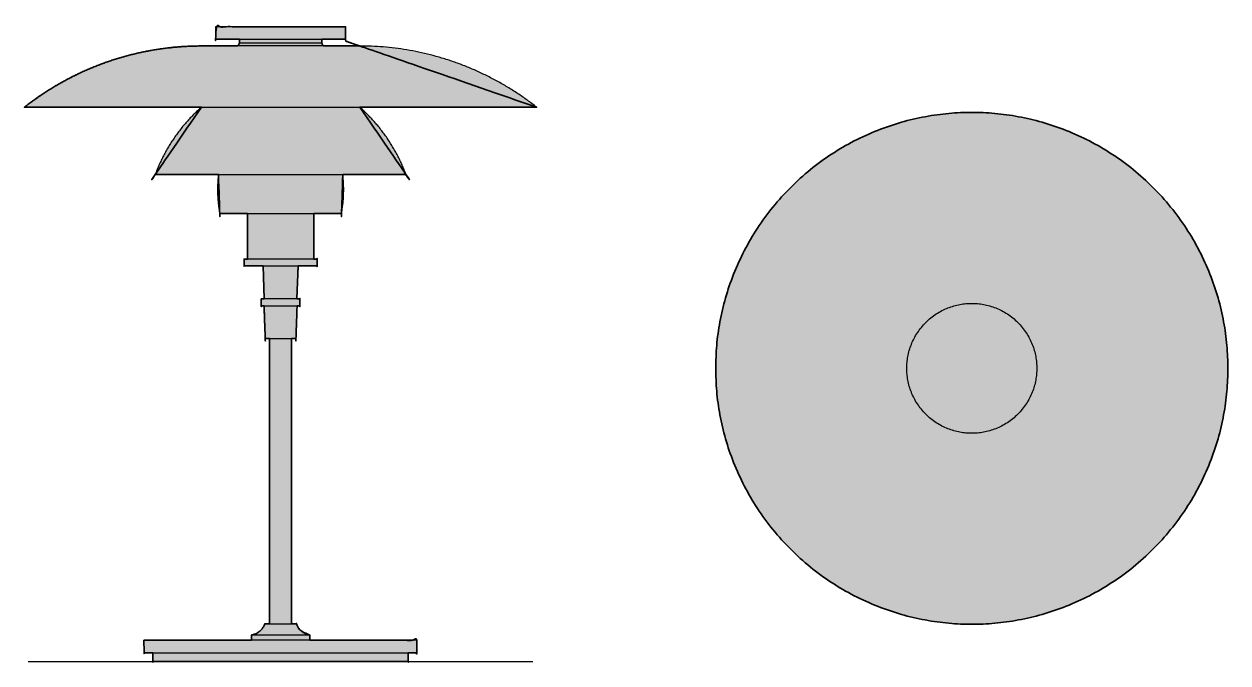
# Model space of a CAD drawing. Header units: millimetres. Extents: x -4 to 1054, y -1 to 560.
import ezdxf

# ---------------------------------------------------------------- set-up
doc = ezdxf.new("R2010")
doc.units = ezdxf.units.MM
doc.layers.add('Blocks', color=7, linetype='Continuous')
doc.layers.add('Blocks$Fill', color=7, linetype='Continuous', true_color=0xffffff)
for name, color, linetype, lineweight, true_color in [('Blocks$Inner', 7, 'Continuous', 25, 0x007f00), ('Blocks$Outline', 7, 'Continuous', 35, 0xff3f3f), ('Groud', 7, 'Continuous', 25, 0x243775)]:
    doc.layers.add(name, color=color, linetype=linetype, lineweight=lineweight, true_color=true_color)

# ---------------------------------------------------------------- blocks, each defined once
blk = doc.blocks.new('PH 4½ 3½ Table Lamp Top')
at = {"layer": 'Blocks$Fill'}
blk.add_hatch(color=256, dxfattribs=at).paths.add_polyline_path([(0, 0), (0.1, -5), (0.2, -10), (0.5, -15.1), (0.9, -20.2), (1.4, -25.4), (2.1, -30.5), (2.9, -35.7), (3.8, -40.9), (4.8, -46.2), (6, -51.4), (7.3, -56.7), (8.7, -61.9), (10.3, -67.2), (12, -72.4), (13.8, -77.6), (15.8, -82.8), (17.9, -88), (20.2, -93.2), (22.6, -98.3), (25.1, -103.3), (27.8, -108.4), (30.6, -113.4), (33.6, -118.3), (36.7, -123.1), (39.9, -127.9), (43.2, -132.6), (46.7, -137.3), (50.3, -141.8), (54, -146.3), (57.9, -150.7), (61.8, -154.9), (65.9, -159.1), (70.1, -163.2), (74.3, -167.1), (78.7, -171), (83.2, -174.7), (87.7, -178.3), (92.4, -181.8), (97.1, -185.1), (101.9, -188.3), (106.7, -191.4), (111.7, -194.4), (116.6, -197.2), (121.7, -199.9), (126.7, -202.4), (131.9, -204.8), (137, -207.1), (142.2, -209.2), (147.4, -211.2), (152.6, -213), (157.8, -214.8), (163.1, -216.3), (168.3, -217.8), (173.6, -219.1), (178.8, -220.2), (184.1, -221.3), (189.3, -222.2), (194.5, -222.9), (199.6, -223.6), (204.8, -224.1), (209.9, -224.5), (215, -224.8), (220, -225), (225, -225), (230, -225), (235, -224.8), (240.1, -224.5), (245.2, -224.1), (250.4, -223.6), (255.5, -222.9), (260.7, -222.2), (266, -221.3), (271.2, -220.2), (276.4, -219.1), (281.7, -217.8), (286.9, -216.3), (292.2, -214.8), (297.4, -213), (302.6, -211.2), (307.8, -209.2), (313, -207.1), (318.2, -204.8), (323.3, -202.4), (328.4, -199.9), (333.4, -197.2), (338.4, -194.4), (343.3, -191.4), (348.1, -188.3), (352.9, -185.1), (357.6, -181.8), (362.3, -178.3), (366.8, -174.7), (371.3, -171), (375.7, -167.1), (379.9, -163.2), (384.1, -159.1), (388.2, -154.9), (392.1, -150.7), (396, -146.3), (399.7, -141.8), (403.3, -137.3), (406.8, -132.6), (410.1, -127.9), (413.3, -123.1), (416.4, -118.3), (419.4, -113.4), (422.2, -108.4), (424.9, -103.3), (427.4, -98.3), (429.8, -93.2), (432.1, -88), (434.2, -82.8), (436.2, -77.6), (438.1, -72.4), (439.8, -67.2), (441.3, -61.9), (442.8, -56.7), (444.1, -51.4), (445.2, -46.2), (446.3, -40.9), (447.2, -35.7), (447.9, -30.5), (448.6, -25.4), (449.1, -20.2), (449.5, -15.1), (449.8, -10), (450, -5), (450, 0), (450, 5), (449.8, 10), (449.5, 15.1), (449.1, 20.2), (448.6, 25.4), (447.9, 30.5), (447.2, 35.7), (446.3, 40.9), (445.2, 46.2), (444.1, 51.4), (442.8, 56.7), (441.3, 61.9), (439.8, 67.2), (438.1, 72.4), (436.2, 77.6), (434.2, 82.8), (432.1, 88), (429.8, 93.2), (427.4, 98.3), (424.9, 103.3), (422.2, 108.4), (419.4, 113.4), (416.4, 118.3), (413.3, 123.1), (410.1, 127.9), (406.8, 132.6), (403.3, 137.3), (399.7, 141.8), (396, 146.3), (392.1, 150.7), (388.2, 154.9), (384.1, 159.1), (379.9, 163.2), (375.7, 167.1), (371.3, 171), (366.8, 174.7), (362.3, 178.3), (357.6, 181.8), (352.9, 185.1), (348.1, 188.3), (343.3, 191.4), (338.4, 194.4), (333.4, 197.2), (328.4, 199.9), (323.3, 202.4), (318.2, 204.8), (313, 207.1), (307.8, 209.2), (302.6, 211.2), (297.4, 213), (292.2, 214.8), (286.9, 216.3), (281.7, 217.8), (276.4, 219.1), (271.2, 220.2), (266, 221.3), (260.7, 222.2), (255.5, 222.9), (250.4, 223.6), (245.2, 224.1), (240.1, 224.5), (235, 224.8), (230, 225), (225, 225), (220, 225), (215, 224.8), (209.9, 224.5), (204.8, 224.1), (199.6, 223.6), (194.5, 222.9), (189.3, 222.2), (184.1, 221.3), (178.8, 220.2), (173.6, 219.1), (168.3, 217.8), (163.1, 216.3), (157.8, 214.8), (152.6, 213), (147.4, 211.2), (142.2, 209.2), (137, 207.1), (131.9, 204.8), (126.7, 202.4), (121.7, 199.9), (116.6, 197.2), (111.7, 194.4), (106.7, 191.4), (101.9, 188.3), (97.1, 185.1), (92.4, 181.8), (87.7, 178.3), (83.2, 174.7), (78.7, 171), (74.3, 167.1), (70.1, 163.2), (65.9, 159.1), (61.8, 154.9), (57.9, 150.7), (54, 146.3), (50.3, 141.8), (46.7, 137.3), (43.2, 132.6), (39.9, 127.9), (36.7, 123.1), (33.6, 118.3), (30.6, 113.4), (27.8, 108.4), (25.1, 103.3), (22.6, 98.3), (20.2, 93.2), (17.9, 88), (15.8, 82.8), (13.8, 77.6), (12, 72.4), (10.3, 67.2), (8.7, 61.9), (7.3, 56.7), (6, 51.4), (4.8, 46.2), (3.8, 40.9), (2.9, 35.7), (2.1, 30.5), (1.4, 25.4), (0.9, 20.2), (0.5, 15.1), (0.2, 10), (0.1, 5)], flags=0)
at = {"layer": 'Blocks$Inner'}
for points, knots in [([(450, 0), (450, 225), (225, 225), (0, 225), (0, 0)], [706.885965, 706.885965, 706.885965, 1060.328947, 1060.328947, 1413.771929, 1413.771929, 1413.771929]), ([(167.9, 0), (167.9, 57.1), (225, 57.1), (282.1, 57.1), (282.1, 0)], [358.640083, 358.640083, 358.640083, 448.300103, 448.300103, 537.960124, 537.960124, 537.960124]), ([(0, 0), (0, -225), (225, -225), (450, -225), (450, 0)], [0, 0, 0, 353.442982, 353.442982, 706.885965, 706.885965, 706.885965]), ([(282.1, 0), (282.1, -57.1), (225, -57.1), (167.9, -57.1), (167.9, 0)], [179.320041, 179.320041, 179.320041, 268.980062, 268.980062, 358.640083, 358.640083, 358.640083])]:
    blk.add_rational_spline(points, [1, 0.707106781187, 1, 0.707106781187, 1], degree=2, knots=knots, dxfattribs=at)
at = {"layer": 'Blocks$Outline'}
for points in [[(450, 0), (450, 225), (225, 225), (0, 225), (0, 0)], [(0, 0), (0, -225), (225, -225), (450, -225), (450, 0)]]:
    blk.add_rational_spline(points, [1, 0.707106781187, 1, 0.707106781187, 1], degree=2, knots=[0, 0, 0, 353.442982, 353.442982, 706.885965, 706.885965, 706.885965], dxfattribs=at)
blk = doc.blocks.new('PH 4½ 3½ Table Lamp Side')
at = {"layer": 'Blocks$Fill'}
blk.add_hatch(color=256, dxfattribs=at).paths.add_polyline_path([(109.5, 7.7), (109.5, 0), (109.5, 0), (333.9, 0), (333.9, 0), (333.9, 7.7), (341.7, 7.7), (341.7, 7.7), (341.7, 18.8), (341.7, 18.8), (247.4, 18.8), (247.4, 23.3), (246.9, 23.4), (246.5, 23.5), (246, 23.6), (245.5, 23.7), (245, 23.9), (244.5, 24.1), (244.1, 24.2), (243.6, 24.4), (243.4, 24.5), (243.1, 24.7), (242.9, 24.8), (242.7, 24.9), (242.4, 25), (242.2, 25.1), (242, 25.3), (241.8, 25.4), (241.5, 25.5), (241.3, 25.7), (241.1, 25.8), (240.9, 26), (240.7, 26.1), (240.5, 26.3), (240.3, 26.5), (240.1, 26.6), (239.9, 26.8), (239.7, 27), (239.5, 27.2), (239.3, 27.3), (239.1, 27.5), (238.9, 27.7), (238.8, 27.9), (238.6, 28.1), (238.4, 28.3), (238.2, 28.5), (238.1, 28.7), (237.9, 28.9), (237.8, 29.1), (237.6, 29.3), (237.5, 29.5), (237.3, 29.7), (237, 30.2), (236.8, 30.6), (236.5, 31), (236.3, 31.5), (236.1, 31.9), (235.9, 32.4), (235.7, 32.9), (235.6, 33.3), (235.6, 33.3), (231.4, 33.3), (231.4, 283.9), (235.2, 283.9), (235.2, 283.9), (236.2, 312.6), (238.7, 312.6), (238.7, 312.6), (238.7, 318.8), (238.7, 318.8), (236.1, 318.8), (237.1, 347.8), (253.8, 347.8), (253.8, 347.8), (253.8, 353.8), (253.8, 353.8), (250.9, 353.8), (250.9, 393.8), (275.2, 393.8), (275.2, 393.8), (275.6, 395.9), (275.9, 398.1), (276.2, 400.2), (276.4, 402.3), (276.7, 404.5), (276.8, 406.6), (277, 408.8), (277, 411), (277.1, 413.1), (277.1, 415.3), (277.1, 417.5), (277, 419.7), (276.9, 421.8), (276.7, 424), (276.5, 426.2), (276.3, 428.3), (331.8, 428.3), (331.8, 428.3), (330.2, 432.5), (328.5, 436.6), (326.6, 440.7), (324.5, 444.8), (322.4, 448.8), (320.1, 452.7), (317.7, 456.5), (315.2, 460.3), (312.6, 464), (309.8, 467.6), (307, 471.2), (304, 474.6), (301, 477.9), (297.8, 481.2), (294.6, 484.3), (291.3, 487.3), (405.9, 487.3), (437, 487.3), (444.4, 487.3), (446.1, 487.3), (446.6, 487.3), (446.7, 487.3), (446.7, 487.3), (446.7, 487.3), (446.7, 487.3), (442.6, 490.5), (438.5, 493.5), (434.2, 496.5), (429.9, 499.4), (425.6, 502.3), (421.1, 505), (416.6, 507.7), (412, 510.2), (407.4, 512.7), (402.7, 515.1), (398, 517.4), (393.2, 519.6), (388.3, 521.7), (383.4, 523.7), (378.5, 525.5), (373.5, 527.3), (368.5, 529), (363.4, 530.6), (358.4, 532), (353.3, 533.4), (348.1, 534.6), (343, 535.8), (337.8, 536.8), (332.6, 537.7), (327.5, 538.5), (322.3, 539.2), (317.1, 539.8), (311.9, 540.3), (306.7, 540.7), (301.5, 541), (296.4, 541.1), (291.2, 541.2), (291.2, 541.2), (270.9, 541.2), (259.5, 541.2), (259.4, 541.2), (259.4, 541.3), (259.3, 541.4), (259.2, 541.5), (259.1, 541.6), (259.1, 541.6), (259, 541.7), (258.9, 541.8), (258.8, 541.9), (258.8, 542), (258.7, 542.1), (258.6, 542.2), (258.6, 542.3), (258.5, 542.4), (258.5, 542.5), (258.4, 542.5), (258.3, 542.6), (258.3, 542.7), (258.2, 542.8), (258.2, 542.9), (258.1, 543), (258.1, 543.1), (258.1, 543.2), (258, 543.3), (258, 543.4), (257.9, 543.5), (257.9, 543.6), (257.9, 543.7), (257.8, 543.8), (257.8, 543.9), (257.8, 544), (257.8, 544.1), (257.8, 547.1), (278.8, 547.1), (278.8, 547.1), (278.8, 558.1), (278.8, 558.1), (164.6, 558.1), (164.6, 558.1), (164.6, 547.1), (164.6, 547.1), (185.6, 547.1), (185.6, 544.1), (185.6, 543.9), (185.6, 543.8), (185.5, 543.7), (185.5, 543.6), (185.5, 543.5), (185.4, 543.4), (185.4, 543.3), (185.3, 543.2), (185.3, 543.1), (185.3, 543), (185.2, 542.9), (185.2, 542.8), (185.1, 542.7), (185.1, 542.6), (185, 542.5), (184.9, 542.5), (184.9, 542.4), (184.8, 542.3), (184.8, 542.2), (184.7, 542.1), (184.6, 542), (184.6, 541.9), (184.5, 541.8), (184.4, 541.7), (184.4, 541.6), (184.3, 541.6), (184.2, 541.5), (184.1, 541.4), (184, 541.3), (184, 541.2), (183.9, 541.2), (172.5, 541.2), (169.3, 541.2), (152.2, 541.2), (147, 541.1), (141.9, 541), (136.7, 540.7), (131.5, 540.3), (126.3, 539.8), (121.1, 539.2), (115.9, 538.5), (110.8, 537.7), (105.6, 536.8), (100.4, 535.8), (95.3, 534.6), (90.2, 533.4), (85, 532), (80, 530.6), (74.9, 529), (69.9, 527.3), (64.9, 525.5), (60, 523.7), (55.1, 521.7), (50.2, 519.6), (45.4, 517.4), (40.7, 515.1), (36, 512.7), (31.4, 510.2), (26.8, 507.7), (22.3, 505), (17.8, 502.3), (13.5, 499.4), (9.2, 496.5), (4.9, 493.5), (0.8, 490.5), (-3.3, 487.3), (-3.3, 487.3), (152.1, 487.3), (148.8, 484.3), (145.6, 481.2), (142.4, 477.9), (139.4, 474.6), (136.4, 471.2), (133.6, 467.6), (130.8, 464), (128.2, 460.3), (125.7, 456.5), (123.3, 452.7), (121, 448.8), (118.9, 444.8), (116.8, 440.7), (115, 436.6), (113.2, 432.5), (111.6, 428.3), (111.6, 428.3), (167.1, 428.3), (166.9, 426.2), (166.7, 424), (166.5, 421.8), (166.4, 419.7), (166.3, 417.5), (166.3, 415.3), (166.3, 413.1), (166.4, 411), (166.5, 408.8), (166.6, 406.6), (166.7, 404.5), (167, 402.3), (167.2, 400.2), (167.5, 398.1), (167.8, 395.9), (168.2, 393.8), (168.2, 393.8), (192.6, 393.8), (192.6, 353.8), (190.3, 353.8), (189.8, 353.8), (189.7, 353.8), (189.7, 353.8), (189.6, 353.8), (189.6, 353.8), (189.6, 353.8), (189.6, 353.8), (189.6, 353.8), (189.6, 347.8), (189.6, 347.8), (206.3, 347.8), (207.3, 318.8), (205.3, 318.8), (204.9, 318.8), (204.7, 318.8), (204.7, 318.8), (204.7, 318.8), (204.7, 318.8), (204.7, 318.8), (204.7, 318.8), (204.7, 318.8), (204.7, 312.6), (204.7, 312.6), (207.2, 312.6), (208.2, 283.9), (208.2, 283.9), (212, 283.9), (212, 33.3), (207.8, 33.3), (207.8, 33.3), (207.7, 32.9), (207.5, 32.4), (207.3, 31.9), (207.1, 31.5), (206.9, 31), (206.6, 30.6), (206.4, 30.2), (206.1, 29.7), (205.9, 29.5), (205.8, 29.3), (205.6, 29.1), (205.5, 28.9), (205.3, 28.7), (205.2, 28.5), (205, 28.3), (204.8, 28.1), (204.7, 27.9), (204.5, 27.7), (204.3, 27.5), (204.1, 27.3), (203.9, 27.2), (203.7, 27), (203.5, 26.8), (203.3, 26.6), (203.1, 26.5), (202.9, 26.3), (202.7, 26.1), (202.5, 26), (202.3, 25.8), (202.1, 25.7), (201.9, 25.5), (201.6, 25.4), (201.4, 25.3), (201.2, 25.1), (201, 25), (200.7, 24.9), (200.5, 24.8), (200.3, 24.7), (200, 24.5), (199.8, 24.4), (199.3, 24.2), (198.9, 24.1), (198.4, 23.9), (197.9, 23.7), (197.4, 23.6), (196.9, 23.5), (196.5, 23.4), (196, 23.3), (196, 18.8), (127.2, 18.8), (107.7, 18.8), (103.1, 18.8), (102, 18.8), (101.8, 18.8), (101.7, 18.8), (101.7, 18.8), (101.7, 18.8), (101.7, 18.8), (101.7, 7.7), (101.7, 7.7)], flags=0)
at = {"layer": 'Blocks$Inner'}
for points in [[(212, 283.9), (212, 33.3)], [(231.4, 33.3), (231.4, 283.9)]]:
    blk.add_lwpolyline(points, dxfattribs=at)
for points, weights, degree, knots in [([(278.8, 558.1), (278.8, 558.1), (221.7, 558.1), (164.6, 558.1), (164.6, 558.1)], [1, 0.707106781187, 1, 0.707106781187, 1], 2, [0, 0, 0, 89.660021, 89.660021, 179.320041, 179.320041, 179.320041]), ([(291.2, 541.2), (291.2, 541.2), (291.2, 541.2), (291.2, 541.2), (291.1, 541.2), (291, 541.2), (290.9, 541.2), (290.5, 541.2), (290.3, 541.2), (289.2, 541.2), (288, 541.2), (282.8, 541.2), (277.6, 541.2), (270.9, 541.2), (257.3, 541.2), (239.9, 541.2), (221.7, 541.2), (203.5, 541.2), (186.1, 541.2), (172.5, 541.2), (171.5, 541.2), (170.4, 541.2), (169.3, 541.2), (168.3, 541.2), (167.3, 541.2), (166.3, 541.2), (165.3, 541.2), (164.4, 541.2), (163.5, 541.2), (162.7, 541.2), (161.9, 541.2), (161.1, 541.2), (160.3, 541.2), (159.6, 541.2), (158.9, 541.2), (158.3, 541.2), (157.7, 541.2), (157.1, 541.2), (156.5, 541.2), (156, 541.2), (155.5, 541.2), (155.1, 541.2), (154.7, 541.2), (154.3, 541.2), (154, 541.2), (153.7, 541.2), (153.3, 541.2), (153.1, 541.2), (152.9, 541.2), (152.7, 541.2), (152.6, 541.2), (152.4, 541.2), (152.3, 541.2), (152.3, 541.2), (152.2, 541.2), (152.2, 541.2)], [1, 1, 1, 1, 1, 1, 1, 1, 1, 1, 1, 1, 1, 1, 1, 1.05719095842, 1.17157287525, 1.05719095842, 1, 1, 1, 1, 1, 1, 1, 1, 1, 1, 1, 1, 1, 1, 1, 1, 1, 1, 1, 1, 1, 1, 1, 1, 1, 1, 1, 1, 1, 1, 1, 1, 1, 1, 1, 1, 1, 1], 3, [707.746342, 707.746342, 707.746342, 707.746342, 709.317548, 709.317548, 711.412605, 711.412605, 715.70002, 715.70002, 720.079664, 720.079664, 733.729594, 733.729594, 762.567431, 762.567431, 762.567431, 818.582698, 818.582698, 818.582698, 874.597965, 874.597965, 874.597965, 875.597965, 875.597965, 875.597965, 876.597965, 876.597965, 876.597965, 877.597965, 877.597965, 877.597965, 878.597965, 878.597965, 878.597965, 879.597965, 879.597965, 879.597965, 880.597965, 880.597965, 880.597965, 881.597965, 881.597965, 881.597965, 882.597965, 882.597965, 882.597965, 883.597965, 883.597965, 883.597965, 884.597965, 884.597965, 884.597965, 885.597965, 885.597965, 885.597965, 886.597965, 886.597965, 886.597965, 886.597965]), ([(164.6, 547.1), (164.6, 547.1), (221.7, 547.1), (278.8, 547.1), (278.8, 547.1)], [1, 0.707106781187, 1, 0.707106781187, 1], 2, [179.35613, 179.35613, 179.35613, 269.016151, 269.016151, 358.676172, 358.676172, 358.676172]), ([(185.6, 544.1), (185.6, 544.1), (221.7, 544.1), (257.8, 544.1), (257.8, 544.1)], [1, 0.707106781187, 1, 0.707106781187, 1], 2, [0, 0, 0, 56.648637, 56.648637, 113.297274, 113.297274, 113.297274]), ([(-3.3, 487.3), (-3.3, 487.3), (221.7, 487.3), (446.7, 487.3), (446.7, 487.3)], [1, 0.707106781187, 1, 0.707106781187, 1], 2, [887.458342, 887.458342, 887.458342, 1240.901325, 1240.901325, 1594.344307, 1594.344307, 1594.344307]), ([(111.6, 428.3), (111.6, 428.3), (221.7, 428.3), (331.8, 428.3), (331.8, 428.3)], [1, 0.707106781187, 1, 0.707106781187, 1], 2, [0, 0, 0, 172.994254, 172.994254, 345.988507, 345.988507, 345.988507]), ([(168.2, 393.8), (168.2, 393.8), (221.7, 393.8), (275.2, 393.8), (275.2, 393.8)], [1, 0.707106781187, 1, 0.707106781187, 1], 2, [0, 0, 0, 84.057183, 84.057183, 168.114367, 168.114367, 168.114367]), ([(253.8, 353.8), (253.8, 353.8), (221.7, 353.8), (189.6, 353.8), (189.6, 353.8)], [1, 0.707106781187, 1, 0.707106781187, 1], 2, [201.447911, 201.447911, 201.447911, 251.800046, 251.800046, 302.152181, 302.152181, 302.152181]), ([(189.6, 347.8), (189.6, 347.8), (221.7, 347.8), (253.8, 347.8), (253.8, 347.8)], [1, 0.707106781187, 1, 0.707106781187, 1], 2, [100.723955, 100.723955, 100.723955, 151.076091, 151.076091, 201.428226, 201.428226, 201.428226]), ([(238.7, 318.8), (238.7, 318.8), (221.7, 318.8), (204.7, 318.8), (204.7, 318.8)], [1, 0.707106781187, 1, 0.707106781187, 1], 2, [106.786941, 106.786941, 106.786941, 133.473448, 133.473448, 160.159954, 160.159954, 160.159954]), ([(204.7, 312.6), (204.7, 312.6), (221.7, 312.6), (238.7, 312.6), (238.7, 312.6)], [1, 0.707106781187, 1, 0.707106781187, 1], 2, [53.39347, 53.39347, 53.39347, 80.079977, 80.079977, 106.766484, 106.766484, 106.766484]), ([(208.2, 283.9), (208.2, 283.9), (221.7, 283.9), (235.2, 283.9), (235.2, 283.9)], [1, 0.707106781187, 1, 0.707106781187, 1], 2, [0, 0, 0, 21.191399, 21.191399, 42.382798, 42.382798, 42.382798]), ([(207.8, 33.3), (207.8, 33.3), (221.7, 33.3), (235.6, 33.3), (235.6, 33.3)], [1, 0.707106781187, 1, 0.707106781187, 1], 2, [-4.651901, -4.651901, -4.651901, 17.131143, 17.131143, 38.914187, 38.914187, 38.914187]), ([(247.4, 23.3), (247.4, 23.3), (221.7, 23.3), (196, 23.3), (196, 23.3)], [1, 0.707106781187, 1, 0.707106781187, 1], 2, [0, 0, 0, 40.401317, 40.401317, 80.802635, 80.802635, 80.802635]), ([(341.7, 18.8), (341.7, 18.8), (221.7, 18.8), (101.7, 18.8), (101.7, 18.8)], [1, 0.707106781187, 1, 0.707106781187, 1], 2, [754.110307, 754.110307, 754.110307, 942.619675, 942.619675, 1131.129043, 1131.129043, 1131.129043]), ([(101.7, 7.7), (101.7, 7.7), (221.7, 7.7), (341.7, 7.7), (341.7, 7.7)], [1, 0.707106781187, 1, 0.707106781187, 1], 2, [377.055153, 377.055153, 377.055153, 565.564521, 565.564521, 754.07389, 754.07389, 754.07389]), ([(333.9, 0), (333.9, 0), (221.7, 0), (109.5, 0), (109.5, 0)], [1, 0.707106781187, 1, 0.707106781187, 1], 2, [0.027634, 0.027634, 0.027634, 176.302842, 176.302842, 352.578051, 352.578051, 352.578051])]:
    blk.add_rational_spline(points, weights, degree=degree, knots=knots, dxfattribs=at)
for points in [[(164.6, 558.1), (164.6, 547.1)], [(278.8, 547.1), (278.8, 558.1)], [(185.6, 547.1), (185.6, 544.1)], [(257.8, 544.1), (257.8, 547.1)], [(192.6, 393.8), (192.6, 353.8)], [(250.9, 353.8), (250.9, 393.8)], [(189.6, 353.8), (189.6, 347.8)], [(253.8, 347.8), (253.8, 353.8)], [(206.3, 347.8), (207.3, 318.8)], [(236.1, 318.8), (237.1, 347.8)], [(204.7, 318.8), (204.7, 312.6)], [(238.7, 312.6), (238.7, 318.8)], [(207.2, 312.6), (208.2, 283.9)], [(235.2, 283.9), (236.2, 312.6)], [(196, 23.3), (196, 18.8)], [(247.4, 18.8), (247.4, 23.3)], [(101.7, 18.8), (101.7, 7.7)], [(341.7, 7.7), (341.7, 18.8)], [(109.5, 0), (109.5, 7.7)], [(333.9, 7.7), (333.9, 0)]]:
    blk.add_open_spline(points, degree=1, dxfattribs=at)
for points, weights in [([(152.2, 541.2), (65.1, 541.2), (-3.3, 487.3)], [1, 0.944951827421, 1]), ([(185.6, 544.1), (185.2, 542.4), (183.9, 541.2)], [1, 0.904136658174, 0.894538243652]), ([(257.8, 544.1), (258.2, 542.4), (259.5, 541.2)], [1, 0.904114395565, 0.894533790172]), ([(446.7, 487.3), (378.3, 541.2), (291.2, 541.2)], [1, 0.944951827421, 1]), ([(152.1, 487.3), (124.4, 462.9), (111.6, 428.3)], [0.99787872972, 0.968831511784, 1]), ([(331.8, 428.3), (319, 462.9), (291.3, 487.3)], [1, 0.96883157345, 0.997878614781]), ([(167.1, 428.3), (165, 411), (168.2, 393.8)], [0.984965438144, 0.98119453316, 1]), ([(275.2, 393.8), (278.4, 411), (276.3, 428.3)], [1, 0.98119453316, 0.984965438144]), ([(196, 23.3), (205, 24.7), (207.8, 33.3)], [1, 0.850304625665, 1]), ([(235.6, 33.3), (238.4, 24.7), (247.4, 23.3)], [1, 0.850304625665, 1])]:
    blk.add_rational_spline(points, weights, degree=2, dxfattribs=at)
at = {"layer": 'Blocks$Outline'}
for points in [[(257.8, 544.1), (257.8, 547.1)], [(192.6, 393.8), (192.6, 353.8)], [(250.9, 353.8), (250.9, 393.8)], [(206.3, 347.8), (207.3, 318.8)], [(236.1, 318.8), (237.1, 347.8)], [(212, 283.9), (212, 33.3)], [(231.4, 33.3), (231.4, 283.9)]]:
    blk.add_lwpolyline(points, dxfattribs=at)
for points, weights, degree, knots in [([(278.8, 558.1), (278.8, 558.1), (221.7, 558.1), (164.6, 558.1), (164.6, 558.1), (164.6, 552.6), (164.6, 547.1), (164.6, 547.1), (185.6, 547.1)], [1, 0.707106781187, 1, 0.707106781187, 1, 1, 1, 0.835594374663, 0.855755737609], 2, [0, 0, 0, 89.660021, 89.660021, 179.320041, 179.320041, 179.35613, 179.35613, 229.683727, 229.683727, 229.683727]), ([(257.8, 547.1), (278.8, 547.1), (278.8, 547.1), (278.8, 552.6), (278.8, 558.1)], [0.855755737609, 0.835594374663, 1, 1, 1], 2, [308.348575, 308.348575, 308.348575, 358.676172, 358.676172, 358.712261, 358.712261, 358.712261]), ([(183.9, 541.2), (179.8, 541.2), (176, 541.2), (172.5, 541.2), (171.5, 541.2), (170.4, 541.2), (169.3, 541.2), (168.3, 541.2), (167.3, 541.2), (166.3, 541.2), (165.3, 541.2), (164.4, 541.2), (163.5, 541.2), (162.7, 541.2), (161.9, 541.2), (161.1, 541.2), (160.3, 541.2), (159.6, 541.2), (158.9, 541.2), (158.3, 541.2), (157.7, 541.2), (157.1, 541.2), (156.5, 541.2), (156, 541.2), (155.5, 541.2), (155.1, 541.2), (154.7, 541.2), (154.3, 541.2), (154, 541.2), (153.7, 541.2), (153.3, 541.2), (153.1, 541.2), (152.9, 541.2), (152.7, 541.2), (152.6, 541.2), (152.4, 541.2), (152.3, 541.2), (152.3, 541.2), (152.2, 541.2), (152.2, 541.2), (95.2, 541.2), (41.4, 522.5), (-3.3, 487.3), (-3.3, 487.3), (54.2, 487.3), (152.1, 487.3)], [1.01111903269, 1.00370634423, 1, 1, 1, 1, 1, 1, 1, 1, 1, 1, 1, 1, 1, 1, 1, 1, 1, 1, 1, 1, 1, 1, 1, 1, 1, 1, 1, 1, 1, 1, 1, 1, 1, 1, 1, 1, 1, 1, 0.963301218281, 0.963301218281, 1, 0.84580399559, 0.81337459202, 0.90271178929], 3, [860.338094, 860.338094, 860.338094, 860.338094, 874.597965, 874.597965, 874.597965, 875.597965, 875.597965, 875.597965, 876.597965, 876.597965, 876.597965, 877.597965, 877.597965, 877.597965, 878.597965, 878.597965, 878.597965, 879.597965, 879.597965, 879.597965, 880.597965, 880.597965, 880.597965, 881.597965, 881.597965, 881.597965, 882.597965, 882.597965, 882.597965, 883.597965, 883.597965, 883.597965, 884.597965, 884.597965, 884.597965, 885.597965, 885.597965, 885.597965, 886.597965, 886.597965, 886.597965, 887.458342, 887.458342, 887.458342, 1166.567718, 1166.567718, 1166.567718, 1166.567718]), ([(185.6, 547.1), (185.6, 545.6), (185.6, 544.1), (185.2, 542.4), (183.9, 541.2)], [1, 1, 1, 0.904136658174, 0.894538243652], 2, [-0.009929, -0.009929, -0.009929, 0, 0, 3.496442, 3.496442, 3.496442]), ([(446.7, 487.3), (402, 522.5), (348.2, 541.2), (291.2, 541.2), (291.2, 541.2), (291.2, 541.2), (291.2, 541.2), (291.1, 541.2), (291, 541.2), (290.9, 541.2), (290.5, 541.2), (290.3, 541.2), (289.2, 541.2), (288, 541.2), (282.8, 541.2), (277.6, 541.2), (270.9, 541.2), (267.4, 541.2), (263.6, 541.2), (259.5, 541.2)], [1, 0.963301218281, 0.963301218281, 1, 1, 1, 1, 1, 1, 1, 1, 1, 1, 1, 1, 1, 1, 1, 1.00370596319, 1.01111788958], 3, [706.885965, 706.885965, 706.885965, 706.885965, 707.746342, 707.746342, 707.746342, 709.317548, 709.317548, 711.412605, 711.412605, 715.70002, 715.70002, 720.079664, 720.079664, 733.729594, 733.729594, 762.567431, 762.567431, 762.567431, 776.82657, 776.82657, 776.82657, 776.82657]), ([(152.1, 487.3), (124.4, 462.9), (111.6, 428.3), (111.6, 428.3), (167.1, 428.3)], [0.997878614781, 0.96883157345, 1, 0.806056520825, 0.868957998777], 2, [-0.965969, -0.965969, -0.965969, 0, 0, 114.550646, 114.550646, 114.550646]), ([(276.3, 428.3), (331.8, 428.3), (331.8, 428.3), (319, 462.9), (291.3, 487.3)], [0.868957998777, 0.806056520825, 1, 0.96883157345, 0.997878614781], 2, [231.437861, 231.437861, 231.437861, 345.988507, 345.988507, 346.954476, 346.954476, 346.954476]), ([(167.1, 428.3), (165, 411), (168.2, 393.8), (168.2, 393.8), (192.6, 393.8)], [0.984965438144, 0.98119453316, 1, 0.816408433414, 0.862974898196], 2, [-0.600261, -0.600261, -0.600261, 0, 0, 52.688792, 52.688792, 52.688792]), ([(250.9, 393.8), (275.2, 393.8), (275.2, 393.8), (278.4, 411), (276.3, 428.3)], [0.862974898196, 0.816408433414, 1, 0.98119453316, 0.984965438144], 2, [115.425575, 115.425575, 115.425575, 168.114367, 168.114367, 168.714628, 168.714628, 168.714628]), ([(189.6, 353.8), (189.6, 350.8), (189.6, 347.8), (189.6, 347.8), (206.3, 347.8)], [1, 1, 1, 0.803155996825, 0.870896894201], 2, [100.70427, 100.70427, 100.70427, 100.723955, 100.723955, 134.563987, 134.563987, 134.563987]), ([(237.1, 347.8), (253.8, 347.8), (253.8, 347.8), (253.8, 350.8), (253.8, 353.8), (253.8, 353.8), (250.9, 353.8)], [0.870896894201, 0.803155996825, 1, 1, 1, 0.91720914816, 0.881222556085], 2, [167.588194, 167.588194, 167.588194, 201.428226, 201.428226, 201.447911, 201.447911, 215.68073, 215.68073, 215.68073]), ([(204.7, 318.8), (204.7, 315.7), (204.7, 312.6), (204.7, 312.6), (207.2, 312.6)], [1, 1, 1, 0.895507437639, 0.865572392403], 2, [53.373013, 53.373013, 53.373013, 53.39347, 53.39347, 62.914147, 62.914147, 62.914147]), ([(236.2, 312.6), (238.7, 312.6), (238.7, 312.6), (238.7, 315.7), (238.7, 318.8), (238.7, 318.8), (236.1, 318.8)], [0.865572392403, 0.895507437639, 1, 1, 1, 0.894035147901, 0.864743630377], 2, [97.245808, 97.245808, 97.245808, 106.766484, 106.766484, 106.786941, 106.786941, 116.441762, 116.441762, 116.441762]), ([(207.2, 312.6), (207.7, 298.3), (208.2, 283.9), (208.2, 283.9), (212, 283.9)], [1, 1, 1, 0.856372108634, 0.853607643617], 2, [-0.094021, -0.094021, -0.094021, 0, 0, 10.39176, 10.39176, 10.39176]), ([(231.4, 283.9), (235.2, 283.9), (235.2, 283.9), (235.7, 298.3), (236.2, 312.6)], [0.853607643615, 0.856372108567, 1, 1, 1], 2, [31.991038, 31.991038, 31.991038, 42.382798, 42.382798, 42.476818, 42.476818, 42.476818]), ([(212, 33.3), (207.8, 33.3), (207.8, 33.3), (205, 24.7), (196, 23.3)], [0.853582628027, 0.85148415811, 1, 0.850304625665, 1], 2, [-6.393514, -6.393514, -6.393514, 4.651901, 4.651901, 20.982902, 20.982902, 20.982902]), ([(247.4, 23.3), (238.4, 24.7), (235.6, 33.3), (235.6, 33.3), (231.4, 33.3)], [1, 0.850304625665, 1, 0.85148415811, 0.853582628027], 2, [-39.914187, -39.914187, -39.914187, -38.914187, -38.914187, -27.868772, -27.868772, -27.868772]), ([(333.9, 7.7), (341.7, 7.7), (341.7, 7.7), (341.7, 13.3), (341.7, 18.8), (341.7, 18.8), (247.4, 18.8)], [0.892930628109, 0.929491937603, 1, 1, 1, 0.750085530011, 0.926655787548], 2, [708.694108, 708.694108, 708.694108, 754.07389, 754.07389, 754.110307, 754.110307, 914.958069, 914.958069, 914.958069]), ([(101.7, 18.8), (101.7, 13.3), (101.7, 7.7), (101.7, 7.7), (109.5, 7.7)], [1, 1, 1, 0.929491937603, 0.892930628109], 2, [377.018736, 377.018736, 377.018736, 377.055153, 377.055153, 422.434935, 422.434935, 422.434935]), ([(109.5, 7.7), (109.5, 3.9), (109.5, 0), (109.5, 0), (221.7, 0), (333.9, 0), (333.9, 0), (333.9, 3.9), (333.9, 7.7)], [1, 1, 1, 0.707106781187, 1, 0.707106781187, 1, 1, 1], 2, [-352.603388, -352.603388, -352.603388, -352.578051, -352.578051, -176.302842, -176.302842, -0.027634, -0.027634, -0.00231, -0.00231, -0.00231])]:
    blk.add_rational_spline(points, weights, degree=degree, knots=knots, dxfattribs=at)
for points, weights, degree in [([(259.5, 541.2), (258.2, 542.4), (257.8, 544.1)], [0.894533790172, 0.904114395565, 1], 2), ([(291.3, 487.3), (389.2, 487.3), (446.7, 487.3), (446.7, 487.3)], [0.90271178929, 0.81337459202, 0.84580399559, 1], 3), ([(192.6, 353.8), (189.6, 353.8), (189.6, 353.8)], [0.881222556085, 0.91720914816, 1], 2), ([(207.3, 318.8), (204.7, 318.8), (204.7, 318.8)], [0.864743630377, 0.894035147901, 1], 2), ([(196, 18.8), (101.7, 18.8), (101.7, 18.8)], [0.926655787548, 0.750085530011, 1], 2)]:
    blk.add_rational_spline(points, weights, degree=degree, dxfattribs=at)
for points in [[(196, 23.3), (196, 21.1), (196, 18.8)], [(247.4, 18.8), (247.4, 21.1), (247.4, 23.3)]]:
    blk.add_open_spline(points, degree=2, dxfattribs=at)

msp = doc.modelspace()

# ---------------------------------------------------------------- linework, layer by layer
at = {"layer": 'Groud'}
msp.add_lwpolyline([(0, 0), (443.4, 0)], dxfattribs=at)

# ---------------------------------------------------------------- block references
at = {"layer": 'Blocks'}
for name, p in [('PH 4½ 3½ Table Lamp Side', (0, 0)), ('PH 4½ 3½ Table Lamp Top', (603.9, 257.8))]:
    msp.add_blockref(name, p, dxfattribs=at)

doc.saveas('drawing.dxf')
